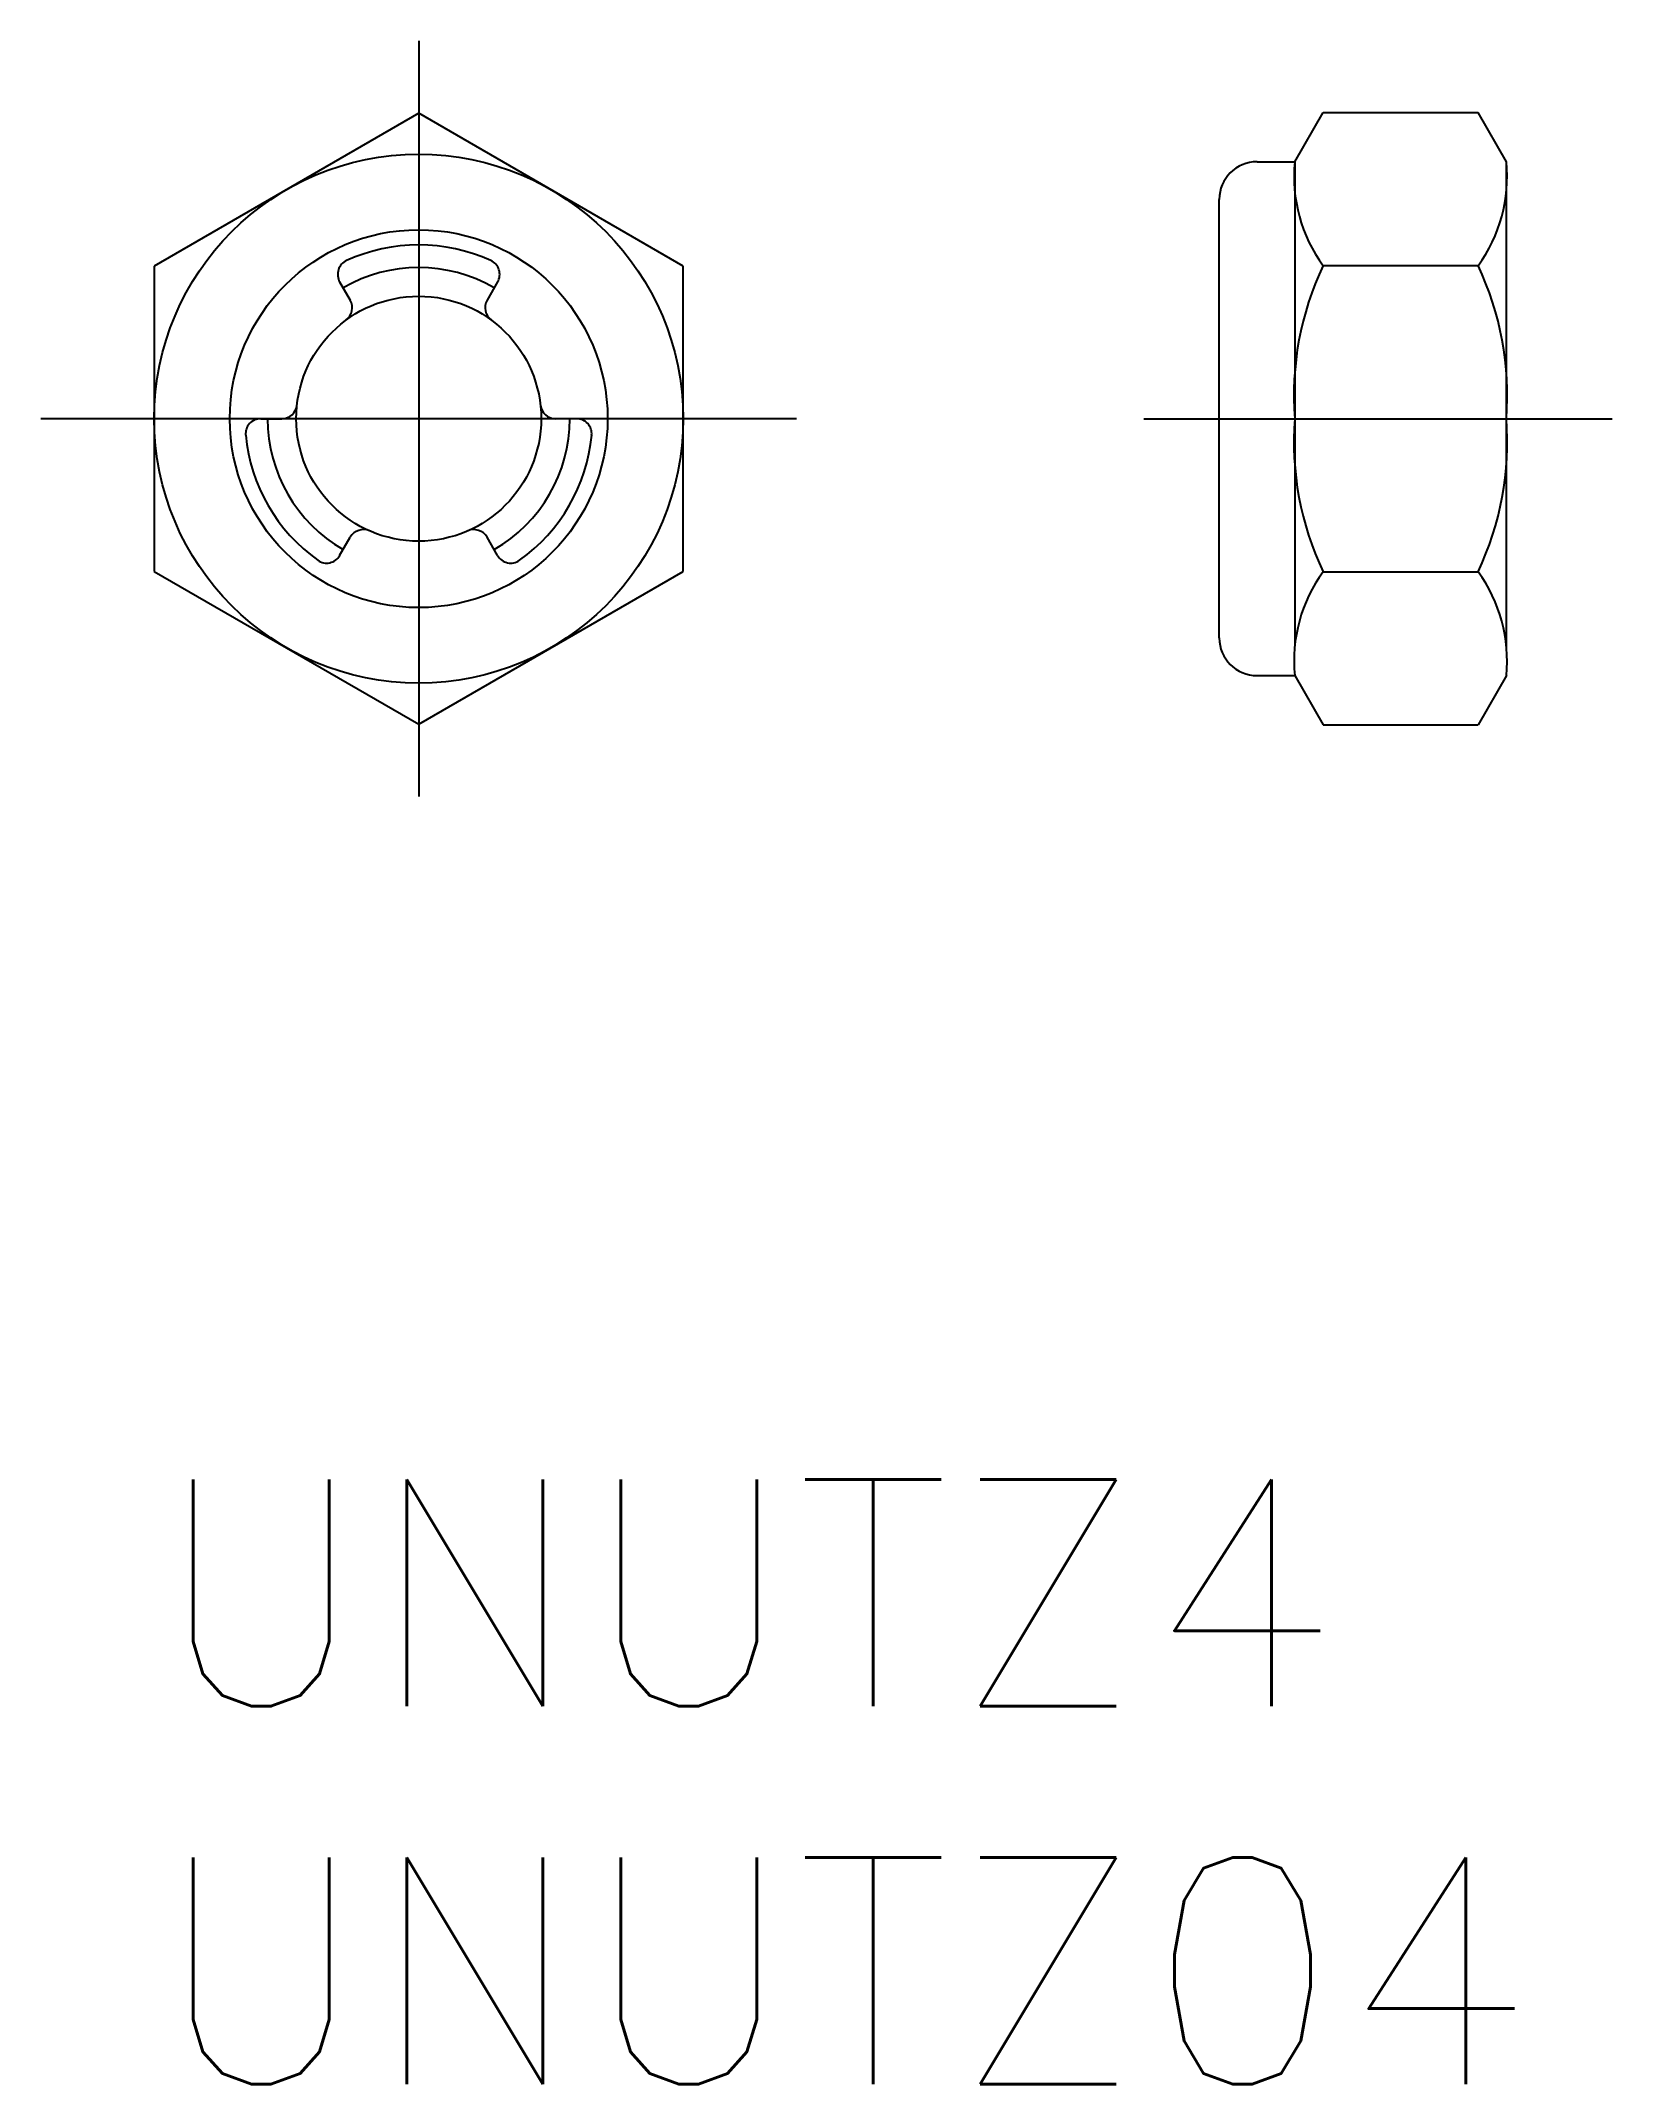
# Model space of a CAD drawing. Extents: x -1.5 to 19.3, y -8 to 19.
import ezdxf

# ---------------------------------------------------------------- set-up
doc = ezdxf.new("R2010")
doc.units = 0
doc.header["$LTSCALE"] = 0.5
doc.linetypes.add('CENTER', pattern=[50.8, 31.75, -6.35, 6.35, -6.35])
for name, color, linetype in [('MSM_CENTER', 1, 'CENTER'), ('MSM_CONTINUOUS', 7, 'CONTINUOUS'), ('MSM_NARROW', 5, 'CONTINUOUS'), ('MSM_PART_NUMBER', 7, 'CONTINUOUS')]:
    doc.layers.add(name, color=color, linetype=linetype)
doc.styles.get("Standard").update_dxf_attribs({"font": 'txt.shx', "height": 3, "bigfont": 'bigfont.shx'})

# ---------------------------------------------------------------- blocks, each defined once
blk = doc.blocks.new('*U2')
at = {"layer": 'MSM_PART_NUMBER'}
blk.add_text('UNUTZ4', height=3, dxfattribs=at).set_placement((0, -3))
blk = doc.blocks.new('*U3')
at = {"layer": 'MSM_PART_NUMBER'}
blk.add_text('UNUTZ04', height=3, dxfattribs=at).set_placement((0, -8))

msp = doc.modelspace()

# ---------------------------------------------------------------- linework, layer by layer
at = {"layer": 'MSM_CENTER'}
for p, q in [((3.498, 19.039), (3.498, 9.039)), ((8.498, 14.039), (-1.502, 14.039)), ((13.093, 14.039), (19.293, 14.039))]:
    msp.add_line(p, q, dxfattribs=at)
at = {"layer": 'MSM_CONTINUOUS'}
for p, q in [((3.498, 18.08), (-0.002, 16.059)), ((6.998, 16.059), (3.498, 18.08)), ((15.093, 17.439), (15.468, 18.089)), ((15.468, 18.089), (17.518, 18.089)), ((17.893, 17.439), (17.518, 18.089)), ((14.593, 17.439), (15.093, 17.439)), ((15.093, 17.439), (15.093, 11.03)), ((17.893, 11.03), (17.893, 17.439)), ((14.093, 11.139), (14.093, 16.939)), ((-0.002, 16.059), (-0.002, 12.018)), ((6.998, 12.018), (6.998, 16.059)), ((15.468, 16.064), (17.518, 16.064)), ((2.452, 15.849), (2.593, 15.606)), ((4.543, 15.849), (4.403, 15.606)), ((1.407, 14.039), (1.688, 14.039)), ((5.588, 14.039), (5.308, 14.039)), ((2.452, 12.228), (2.593, 12.471)), ((4.543, 12.228), (4.403, 12.471)), ((-0.002, 12.018), (3.498, 9.997)), ((3.498, 9.997), (6.998, 12.018)), ((15.468, 12.014), (17.518, 12.014)), ((14.593, 10.639), (15.093, 10.639)), ((15.093, 10.639), (15.468, 9.989)), ((17.893, 10.639), (17.518, 9.989)), ((15.468, 9.989), (17.518, 9.989))]:
    msp.add_line(p, q, dxfattribs=at)
for radius in [3.5, 2.5, 1.621]:
    msp.add_circle((3.498, 14.039), radius, dxfattribs=at)
for centre, radius, start, end in [((14.593, 16.939), 0.5, 90, 180), ((17.083, 17.243), 2, 174.3913, 216.1404), ((15.903, 17.243), 2, 323.8596, 5.6087), ((3.498, 14.039), 2.3, 65.465, 114.535), ((2.626, 15.949), 0.2, 114.535, 210), ((4.37, 15.949), 0.2, 330, 65.465), ((19.081, 14.347), 4, 154.583, 184.4188), ((13.905, 14.347), 4, 355.5812, 25.417), ((2.419, 15.506), 0.2, 306.3055, 30), ((4.576, 15.506), 0.2, 150, 233.6945), ((1.688, 14.239), 0.2, 270, 353.6945), ((5.308, 14.239), 0.2, 186.3055, 270), ((1.407, 13.839), 0.2, 90, 185.465), ((3.498, 14.039), 2.3, 185.465, 234.535), ((3.498, 14.039), 2.3, 305.465, 354.535), ((5.588, 13.839), 0.2, 354.535, 90), ((19.081, 13.73), 4, 175.5812, 205.417), ((13.905, 13.73), 4, 334.583, 4.4188), ((2.766, 12.371), 0.2, 66.3055, 150), ((4.229, 12.371), 0.2, 30, 113.6945), ((2.279, 12.328), 0.2, 234.535, 330), ((4.716, 12.328), 0.2, 210, 305.465), ((17.083, 10.834), 2, 143.8596, 185.6087), ((15.903, 10.834), 2, 354.3913, 36.1404), ((14.593, 11.139), 0.5, 180, 270)]:
    msp.add_arc(centre, radius, start, end, dxfattribs=at)
at = {"layer": 'MSM_NARROW'}
for start, end in [(60, 120), (180, 240), (300, 0)]:
    msp.add_arc((3.498, 14.039), 2, start, end, dxfattribs=at)

# ---------------------------------------------------------------- block references
at = {"layer": 'MSM_CONTINUOUS'}
for name in ['*U2', '*U3']:
    msp.add_blockref(name, (0, 0), dxfattribs=at)

doc.saveas('drawing.dxf')
